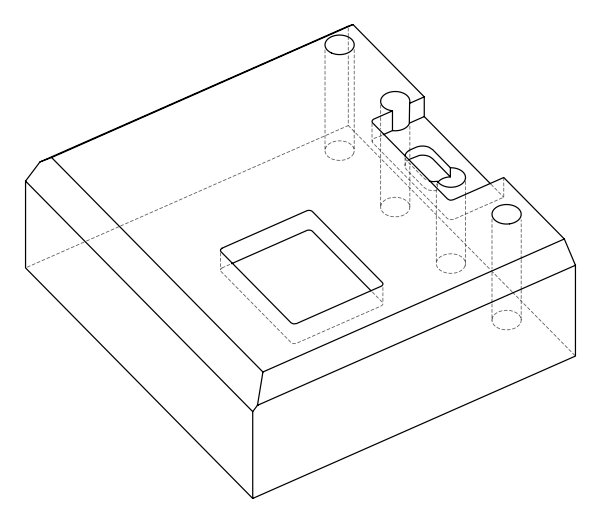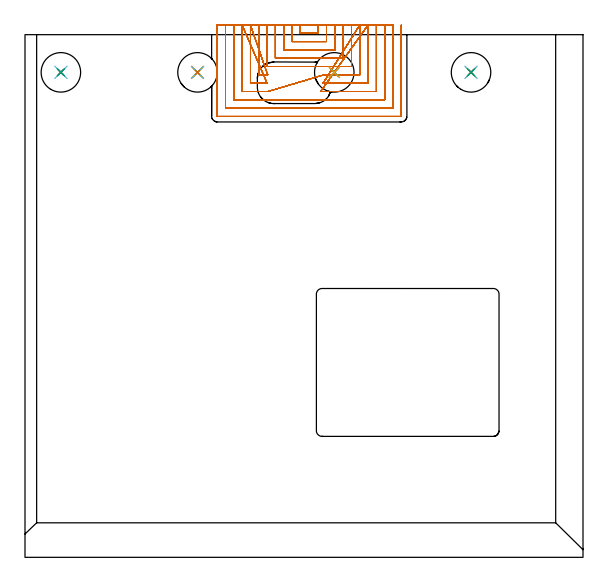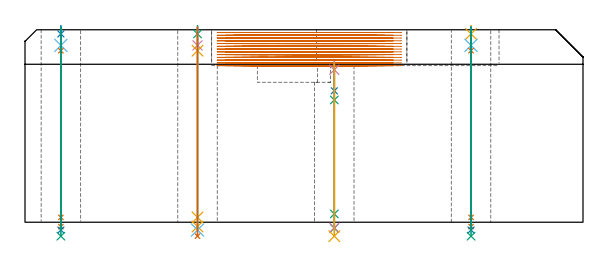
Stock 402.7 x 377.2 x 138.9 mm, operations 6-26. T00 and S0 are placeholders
(PLAN: 26 operations, 19 tool changes, 205.2 min)
(1 AREA_MILL | FG_CHAMFER_SURFACE | UGT0205_001 | 28.76 min | 124764 mm3)
(2 AREA_MILL_1 | FG_CHAMFER_SURFACE_1 | UGT0205_001 | 20.69 min | 69709 mm3)
(3 AREA_MILL_2 | FG_CHAMFER_SURFACE_2 | UGT0205_001 | 8.8 min | 12524 mm3)
(4 MILL_OPEN_POCKET | POCKET_OPEN | UGT0201_105 | Follow Part, ap 5.5, ae 75% | 2.13 min | 57233 mm3)
(5 MILL_RECTANGULAR_POCKET | POCKET_RECTANGULAR_STRAIGHT | NXT0201_009 | Follow Part, ap 2, ae 75% | 61.54 min | 363884 mm3)
(6 MILL_SLOT | SLOT_PARTIAL_RECTANGULAR | NXT0201_009 | Follow Part, ap 2, ae 75% | 75.79 min | 190613 mm3)
(7 SPOT_DRILL | STEP1HOLE | NXT0321_9005460120000 | 0.05 min | 187 mm3)
(8 SPOT_DRILL_1 | STEP1HOLE_1 | NXT0321_9005460120000 | 0.05 min | 216 mm3)
(9 SPOT_DRILL_2 | STEP1HOLE_2 | NXT0321_9005460120000 | 0.05 min | 101 mm3)
(10 SPOT_DRILL_3 | STEP1HOLE_3 | NXT0321_9005460120000 | 0.05 min | 179 mm3)
(11 DRILL_BLIND_HOLE_INTO_CENTER | STEP1HOLE | NXT0301_046 | 0.05 min | 354 mm3)
(12 GUN_DRILL_THROUGH_HOLE | STEP1HOLE | UGT0307_003 | 0.63 min | 4913 mm3)
(13 SPADE_DRILL_TO_ENLARGE_THROUGH_HOLE | STEP1HOLE | UGT0306_009 | 0.59 min | 31855 mm3)
(14 DRILL_TO_ENLARGE_THROUGH_HOLE | STEP1HOLE | UGT0301_392 | 0.61 min | 51235 mm3)
(15 DRILL_BLIND_HOLE_INTO_CENTER_1 | STEP1HOLE_1 | NXT0301_046 | 0.05 min | 379 mm3)
(16 GUN_DRILL_THROUGH_HOLE_1 | STEP1HOLE_1 | UGT0307_003 | 0.63 min | 4897 mm3)
(17 SPADE_DRILL_TO_ENLARGE_THROUGH_HOLE_1 | STEP1HOLE_1 | UGT0306_009 | 0.59 min | 31844 mm3)
(18 DRILL_TO_ENLARGE_THROUGH_HOLE_1 | STEP1HOLE_1 | UGT0301_392 | 0.61 min | 49803 mm3)
(19 DRILL_BLIND_HOLE_INTO_CENTER_2 | STEP1HOLE_2 | NXT0301_092 | 0.09 min | 1316 mm3)
(20 GUN_DRILL_THROUGH_HOLE_2 | STEP1HOLE_2 | UGT0307_009 | 0.58 min | 10828 mm3)
(21 DRILL_TO_ENLARGE_THROUGH_HOLE_2 | STEP1HOLE_2 | NXT0301_104 | 0.48 min | 4437 mm3)
(22 DRILL_TO_ENLARGE_THROUGH_HOLE_3 | STEP1HOLE_2 | UGT0301_392 | 0.51 min | 52756 mm3)
(23 DRILL_BLIND_HOLE_INTO_CENTER_3 | STEP1HOLE_3 | NXT0301_046 | 0.05 min | 361 mm3)
(24 GUN_DRILL_THROUGH_HOLE_3 | STEP1HOLE_3 | UGT0307_003 | 0.63 min | 4905 mm3)
(25 SPADE_DRILL_TO_ENLARGE_THROUGH_HOLE_2 | STEP1HOLE_3 | UGT0306_009 | 0.59 min | 31833 mm3)
(26 DRILL_TO_ENLARGE_THROUGH_HOLE_4 | STEP1HOLE_3 | UGT0301_392 | 0.61 min | 51293 mm3)
(TOOL UGT0205_001 | Chamfer Mill 20 x 3 x 45 deg. | D20 FL50 Z2)
(TOOL UGT0201_105 | End Mill 22 mm | D22 FL25 Z2)
(TOOL NXT0201_009 | ENDMILL 8mm [2P460-0800-NA 1630] | D8 FL26 Z6)
(TOOL NXT0321_9005460120000 | NC Spot Drill, 142deg, 12mm, Carbide, Uncoated | D12 PA142 FL30 Z2)
(TOOL NXT0301_046 | Carbide Drill 7.5mm [860.1-0750-038A1-MM 2214] | D7.5 PA140 FL53 Z2)
(TOOL UGT0307_003 | Gun Drill 7 mm | D7 PA130 FL24 Z1)
(TOOL UGT0306_009 | Spade Drill 18.5mm | D18.5 PA132 FL10 Z2)
(TOOL UGT0301_392 | Twist Drill 28.5 mm | D28.5 PA118 FL165 Z2)
(TOOL NXT0301_092 | Carbide Drill 12.1mm [860.1-1210-061A1-MM 2214] | D12.1 PA140 FL77 Z2)
(TOOL UGT0307_009 | Gun Drill 12 mm | D12 PA130 FL24 Z1)
(TOOL NXT0301_104 | Carbide Drill 14mm [860.1-1400-112A1-MM 2214] | D14 PA140 FL123 Z2)
(OP 6 MILL_SLOT)
G17 G21 G94 G90
T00 M6
G54
G17 G0 G90 X198.7 Y384.2 S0 M3
G43 Z148.9 H1
Z136.908
G94 G1 Y381.2 F250.
Y378.2 F500.
X211.6
Y381.2
Y384.2 F250.
X192.7
Y381.2
Y372.2 F500.
X217.6
Y381.2
Y384.2 F250.
X186.7
Y381.2
Y366.2 F500.
X223.6
Y381.2
Y384.2 F250.
X180.7
Y381.2
Y360.2 F500.
X229.6
Y381.2
Y384.2 F250.
X174.7
Y381.2
Y354.2 F500.
X235.6
Y381.2
Y384.2 F250.
X168.7
Y381.2
Y348.2 F500.
X172.146
X175.146 F250.
X162.7 Y384.2 F500.
Y381.2 F250.
Y342.2 F500.
X171.7
X174.7 F250.
X156.7 Y384.2 F500.
Y381.2 F250.
Y336.2 F500.
X172.369
X175.369 F250.
X215.668 Y348.2 F500.
X218.668 F250.
X241.6 F500.
Y381.2
Y384.2 F250.
X215.175 Y342.2 F500.
X218.175 F250.
X247.6 F500.
Y381.2
Y384.2 F250.
X213.328 Y336.2 F500.
X216.328 F250.
X253.6 F500.
Y381.2
Y384.2 F250.
X150.7
Y381.2
Y330.2 F500.
X259.6
Y381.2
Y384.2 F250.
X144.7
Y381.2
Y324.2 F500.
X265.6
Y381.2
Y384.2 F250.
X138.7
Y381.2
Y318.4 F500.
G3 X138.9 Y318.2 R0.2
G1 X271.4
G3 X271.6 Y318.4 R0.2
G1 Y381.2
Y384.2 F250.
G0 X198.7 Z134.915
G1 Y381.2
Y378.2 F500.
X211.6
Y381.2
Y384.2 F250.
X192.7
Y381.2
Y372.2 F500.
X217.6
Y381.2
Y384.2 F250.
X186.7
Y381.2
Y366.2 F500.
X223.6
Y381.2
Y384.2 F250.
X180.7
Y381.2
Y360.2 F500.
X229.6
Y381.2
Y384.2 F250.
X174.7
Y381.2
Y354.2 F500.
X235.6
Y381.2
Y384.2 F250.
X168.7
Y381.2
Y348.2 F500.
X172.146
X175.146 F250.
X162.7 Y384.2 F500.
Y381.2 F250.
Y342.2 F500.
X171.7
X174.7 F250.
X156.7 Y384.2 F500.
Y381.2 F250.
Y336.2 F500.
X172.369
X175.369 F250.
X215.666 Y348.2 F500.
X218.666 F250.
X241.6 F500.
Y381.2
Y384.2 F250.
X215.175 Y342.2 F500.
X218.175 F250.
X247.6 F500.
Y381.2
Y384.2 F250.
X213.328 Y336.2 F500.
X216.328 F250.
X253.6 F500.
Y381.2
Y384.2 F250.
X150.7
Y381.2
Y330.2 F500.
X259.6
Y381.2
Y384.2 F250.
X144.7
Y381.2
Y324.2 F500.
X265.6
Y381.2
Y384.2 F250.
X138.7
Y381.2
Y318.4 F500.
G3 X138.9 Y318.2 R0.2
G1 X271.4
G3 X271.6 Y318.4 R0.2
G1 Y381.2
Y384.2 F250.
G0 X198.7 Z132.923
G1 Y381.2
Y378.2 F500.
X211.6
Y381.2
Y384.2 F250.
X192.7
Y381.2
Y372.2 F500.
X217.6
Y381.2
Y384.2 F250.
X186.7
Y381.2
Y366.2 F500.
X223.6
Y381.2
Y384.2 F250.
X180.7
Y381.2
Y360.2 F500.
X229.6
Y381.2
Y384.2 F250.
X174.7
Y381.2
Y354.2 F500.
X235.6
Y381.2
Y384.2 F250.
X168.7
Y381.2
Y348.2 F500.
X172.146
X175.146 F250.
X162.7 Y384.2 F500.
Y381.2 F250.
Y342.2 F500.
X171.7
X174.7 F250.
X156.7 Y384.2 F500.
Y381.2 F250.
Y336.2 F500.
X172.369
X175.369 F250.
X215.666 Y348.2 F500.
X218.666 F250.
X241.6 F500.
Y381.2
Y384.2 F250.
X215.175 Y342.2 F500.
X218.175 F250.
X247.6 F500.
Y381.2
Y384.2 F250.
X213.328 Y336.2 F500.
X216.328 F250.
X253.6 F500.
Y381.2
Y384.2 F250.
X150.7
Y381.2
Y330.2 F500.
X259.6
Y381.2
Y384.2 F250.
X144.7
Y381.2
Y324.2 F500.
X265.6
Y381.2
Y384.2 F250.
X138.7
Y381.2
Y318.4 F500.
G3 X138.9 Y318.2 R0.2
G1 X271.4
G3 X271.6 Y318.4 R0.2
G1 Y381.2
Y384.2 F250.
G0 X198.7 Z130.931
G1 Y381.2
Y378.2 F500.
X211.6
Y381.2
Y384.2 F250.
X192.7
Y381.2
Y372.2 F500.
X217.6
Y381.2
Y384.2 F250.
X186.7
Y381.2
Y366.2 F500.
X223.6
Y381.2
Y384.2 F250.
X180.7
Y381.2
Y360.2 F500.
X229.6
Y381.2
Y384.2 F250.
X174.7
Y381.2
Y354.2 F500.
X235.6
Y381.2
Y384.2 F250.
X168.7
Y381.2
Y348.2 F500.
X172.146
X175.146 F250.
X162.7 Y384.2 F500.
Y381.2 F250.
Y342.2 F500.
X171.7
X174.7 F250.
X156.7 Y384.2 F500.
Y381.2 F250.
Y336.2 F500.
X172.369
X175.369 F250.
X215.668 Y348.2 F500.
X218.668 F250.
X241.6 F500.
Y381.2
Y384.2 F250.
X215.175 Y342.2 F500.
X218.175 F250.
X247.6 F500.
Y381.2
Y384.2 F250.
X213.328 Y336.2 F500.
X216.328 F250.
X253.6 F500.
Y381.2
Y384.2 F250.
X150.7
Y381.2
Y330.2 F500.
X259.6
Y381.2
Y384.2 F250.
X144.7
Y381.2
Y324.2 F500.
X265.6
Y381.2
Y384.2 F250.
X138.7
Y381.2
Y318.4 F500.
G3 X138.9 Y318.2 R0.2
G1 X271.4
G3 X271.6 Y318.4 R0.2
G1 Y381.2
Y384.2 F250.
G0 X198.7 Z128.938
G1 Y381.2
Y378.2 F500.
X211.6
Y381.2
Y384.2 F250.
X192.7
Y381.2
Y372.2 F500.
X217.6
Y381.2
Y384.2 F250.
X186.7
Y381.2
Y366.2 F500.
X223.6
Y381.2
Y384.2 F250.
X180.7
Y381.2
Y360.2 F500.
X229.6
Y381.2
Y384.2 F250.
X174.7
Y381.2
Y354.2 F500.
X235.6
Y381.2
Y384.2 F250.
X168.7
Y381.2
Y348.2 F500.
X172.146
X175.146 F250.
X162.7 Y384.2 F500.
Y381.2 F250.
Y342.2 F500.
X171.7
X174.7 F250.
X156.7 Y384.2 F500.
Y381.2 F250.
Y336.2 F500.
X172.369
X175.369 F250.
X215.668 Y348.2 F500.
X218.668 F250.
X241.6 F500.
Y381.2
Y384.2 F250.
X215.175 Y342.2 F500.
X218.175 F250.
X247.6 F500.
Y381.2
Y384.2 F250.
X213.328 Y336.2 F500.
X216.328 F250.
X253.6 F500.
Y381.2
Y384.2 F250.
X150.7
Y381.2
Y330.2 F500.
X259.6
Y381.2
Y384.2 F250.
X144.7
Y381.2
Y324.2 F500.
X265.6
Y381.2
Y384.2 F250.
X138.7
Y381.2
Y318.4 F500.
G3 X138.9 Y318.2 R0.2
G1 X271.4
G3 X271.6 Y318.4 R0.2
G1 Y381.2
Y384.2 F250.
G0 X198.7 Z126.946
G1 Y381.2
Y378.2 F500.
X211.6
Y381.2
Y384.2 F250.
X192.7
Y381.2
Y372.2 F500.
X217.6
Y381.2
Y384.2 F250.
X186.7
Y381.2
Y366.2 F500.
X223.6
Y381.2
Y384.2 F250.
X180.7
Y381.2
Y360.2 F500.
X229.6
Y381.2
Y384.2 F250.
X174.7
Y381.2
Y354.2 F500.
X235.6
Y381.2
Y384.2 F250.
X168.7
Y381.2
Y348.2 F500.
X172.146
X175.146 F250.
X162.7 Y384.2 F500.
Y381.2 F250.
Y342.2 F500.
X171.7
X174.7 F250.
X156.7 Y384.2 F500.
Y381.2 F250.
Y336.2 F500.
X172.369
X175.369 F250.
X215.668 Y348.2 F500.
X218.668 F250.
X241.6 F500.
Y381.2
Y384.2 F250.
X215.175 Y342.2 F500.
X218.175 F250.
X247.6 F500.
Y381.2
Y384.2 F250.
X213.328 Y336.2 F500.
X216.328 F250.
X253.6 F500.
Y381.2
Y384.2 F250.
X150.7
Y381.2
Y330.2 F500.
X259.6
Y381.2
Y384.2 F250.
X144.7
Y381.2
Y324.2 F500.
X265.6
Y381.2
Y384.2 F250.
X138.7
Y381.2
Y318.4 F500.
G3 X138.9 Y318.2 R0.2
G1 X271.4
G3 X271.6 Y318.4 R0.2
G1 Y381.2
Y384.2 F250.
G0 X198.7 Z124.954
G1 Y381.2
Y378.2 F500.
X211.6
Y381.2
Y384.2 F250.
X192.7
Y381.2
Y372.2 F500.
X217.6
Y381.2
Y384.2 F250.
X186.7
Y381.2
Y366.2 F500.
X223.6
Y381.2
Y384.2 F250.
X180.7
Y381.2
Y360.2 F500.
X229.6
Y381.2
Y384.2 F250.
X174.7
Y381.2
Y354.2 F500.
X235.6
Y381.2
Y384.2 F250.
X168.7
Y381.2
Y348.2 F500.
X172.146
X175.146 F250.
X162.7 Y384.2 F500.
Y381.2 F250.
Y342.2 F500.
X171.7
X174.7 F250.
X156.7 Y384.2 F500.
Y381.2 F250.
Y336.2 F500.
X172.369
X175.369 F250.
X215.668 Y348.2 F500.
X218.668 F250.
X241.6 F500.
Y381.2
Y384.2 F250.
X215.175 Y342.2 F500.
X218.175 F250.
X247.6 F500.
Y381.2
Y384.2 F250.
X213.328 Y336.2 F500.
X216.328 F250.
X253.6 F500.
Y381.2
Y384.2 F250.
X150.7
Y381.2
Y330.2 F500.
X259.6
Y381.2
Y384.2 F250.
X144.7
Y381.2
Y324.2 F500.
X265.6
Y381.2
Y384.2 F250.
X138.7
Y381.2
Y318.4 F500.
G3 X138.9 Y318.2 R0.2
G1 X271.4
G3 X271.6 Y318.4 R0.2
G1 Y381.2
Y384.2 F250.
G0 X198.7 Z122.961
G1 Y381.2
Y378.2 F500.
X211.6
Y381.2
Y384.2 F250.
X192.7
Y381.2
Y372.2 F500.
X217.6
Y381.2
Y384.2 F250.
X186.7
Y381.2
Y366.2 F500.
X223.6
Y381.2
Y384.2 F250.
X180.7
Y381.2
Y360.2 F500.
X229.6
Y381.2
Y384.2 F250.
X174.7
Y381.2
Y354.2 F500.
X235.6
Y381.2
Y384.2 F250.
X168.7
Y381.2
Y348.2 F500.
X172.146
X175.146 F250.
X162.7 Y384.2 F500.
Y381.2 F250.
Y342.2 F500.
X171.7
X174.7 F250.
X156.7 Y384.2 F500.
Y381.2 F250.
Y336.2 F500.
X172.369
X175.369 F250.
X215.668 Y348.2 F500.
X218.668 F250.
X241.6 F500.
Y381.2
Y384.2 F250.
X215.175 Y342.2 F500.
X218.175 F250.
X247.6 F500.
Y381.2
Y384.2 F250.
X213.328 Y336.2 F500.
X216.328 F250.
X253.6 F500.
Y381.2
Y384.2 F250.
X150.7
Y381.2
Y330.2 F500.
X259.6
Y381.2
Y384.2 F250.
X144.7
Y381.2
Y324.2 F500.
X265.6
Y381.2
Y384.2 F250.
X138.7
Y381.2
Y318.4 F500.
G3 X138.9 Y318.2 R0.2
G1 X271.4
G3 X271.6 Y318.4 R0.2
G1 Y381.2
Y384.2 F250.
G0 X198.7 Z120.969
G1 Y381.2
Y378.2 F500.
X211.6
Y381.2
Y384.2 F250.
X192.7
Y381.2
Y372.2 F500.
X217.6
Y381.2
Y384.2 F250.
X186.7
Y381.2
Y366.2 F500.
X223.6
Y381.2
Y384.2 F250.
X180.7
Y381.2
Y360.2 F500.
X229.6
Y381.2
Y384.2 F250.
X174.7
Y381.2
Y354.2 F500.
X235.6
Y381.2
Y384.2 F250.
X168.7
Y381.2
Y348.2 F500.
X172.146
X175.146 F250.
X162.7 Y384.2 F500.
Y381.2 F250.
Y342.2 F500.
X171.7
X174.7 F250.
X156.7 Y384.2 F500.
Y381.2 F250.
Y336.2 F500.
X172.369
X175.369 F250.
X215.668 Y348.2 F500.
X218.668 F250.
X241.6 F500.
Y381.2
Y384.2 F250.
X215.175 Y342.2 F500.
X218.175 F250.
X247.6 F500.
Y381.2
Y384.2 F250.
X213.328 Y336.2 F500.
X216.328 F250.
X253.6 F500.
Y381.2
Y384.2 F250.
X150.7
Y381.2
Y330.2 F500.
X259.6
Y381.2
Y384.2 F250.
X144.7
Y381.2
Y324.2 F500.
X265.6
Y381.2
Y384.2 F250.
X138.7
Y381.2
Y318.4 F500.
G3 X138.9 Y318.2 R0.2
G1 X271.4
G3 X271.6 Y318.4 R0.2
G1 Y381.2
Y384.2 F250.
G0 X198.7 Z118.977
G1 Y381.2
Y378.2 F500.
X211.6
Y381.2
Y384.2 F250.
X192.7
Y381.2
Y372.2 F500.
X217.6
Y381.2
Y384.2 F250.
X186.7
Y381.2
Y366.2 F500.
X223.6
Y381.2
Y384.2 F250.
X180.7
Y381.2
Y360.2 F500.
X229.6
Y381.2
Y384.2 F250.
X174.7
Y381.2
Y354.2 F500.
X235.6
Y381.2
Y384.2 F250.
X168.7
Y381.2
Y348.2 F500.
X172.146
X175.146 F250.
X162.7 Y384.2 F500.
Y381.2 F250.
Y342.2 F500.
X171.7
X174.7 F250.
X156.7 Y384.2 F500.
Y381.2 F250.
Y336.2 F500.
X172.369
X175.369 F250.
X215.668 Y348.2 F500.
X218.668 F250.
X241.6 F500.
Y381.2
Y384.2 F250.
X215.175 Y342.2 F500.
X218.175 F250.
X247.6 F500.
Y381.2
Y384.2 F250.
X213.328 Y336.2 F500.
X216.328 F250.
X253.6 F500.
Y381.2
Y384.2 F250.
X150.7
Y381.2
Y330.2 F500.
X259.6
Y381.2
Y384.2 F250.
X144.7
Y381.2
Y324.2 F500.
X265.6
Y381.2
Y384.2 F250.
X138.7
Y381.2
Y318.4 F500.
G3 X138.9 Y318.2 R0.2
G1 X271.4
G3 X271.6 Y318.4 R0.2
G1 Y381.2
Y384.2 F250.
G0 X198.7 Z116.985
G1 Y381.2
Y378.2 F500.
X211.6
Y381.2
Y384.2 F250.
X192.7
Y381.2
Y372.2 F500.
X217.6
Y381.2
Y384.2 F250.
X186.7
Y381.2
Y366.2 F500.
X223.6
Y381.2
Y384.2 F250.
X180.7
Y381.2
Y360.2 F500.
X229.6
Y381.2
Y384.2 F250.
X174.7
Y381.2
Y354.2 F500.
X235.6
Y381.2
Y384.2 F250.
X168.7
Y381.2
Y348.2 F500.
X172.146
X175.146 F250.
X162.7 Y384.2 F500.
Y381.2 F250.
Y342.2 F500.
X171.7
X174.7 F250.
X156.7 Y384.2 F500.
Y381.2 F250.
Y336.2 F500.
X172.369
X175.369 F250.
X215.668 Y348.2 F500.
X218.668 F250.
X241.6 F500.
Y381.2
Y384.2 F250.
X215.175 Y342.2 F500.
X218.175 F250.
X247.6 F500.
Y381.2
Y384.2 F250.
X213.328 Y336.2 F500.
X216.328 F250.
X253.6 F500.
Y381.2
Y384.2 F250.
X150.7
Y381.2
Y330.2 F500.
X259.6
Y381.2
Y384.2 F250.
X144.7
Y381.2
Y324.2 F500.
X265.6
Y381.2
Y384.2 F250.
X138.7
Y381.2
Y318.4 F500.
G3 X138.9 Y318.2 R0.2
G1 X271.4
G3 X271.6 Y318.4 R0.2
G1 Y381.2
Y384.2 F250.
G0 X198.7 Z114.992
G1 Y381.2
Y378.2 F500.
X211.6
Y381.2
Y384.2 F250.
X192.7
Y381.2
Y372.2 F500.
X217.6
Y381.2
Y384.2 F250.
X186.7
Y381.2
Y366.2 F500.
X223.6
Y381.2
Y384.2 F250.
X180.7
Y381.2
Y360.2 F500.
X229.6
Y381.2
Y384.2 F250.
X174.7
Y381.2
Y354.2 F500.
X235.6
Y381.2
Y384.2 F250.
X168.7
Y381.2
Y348.2 F500.
X172.146
X175.146 F250.
X162.7 Y384.2 F500.
Y381.2 F250.
Y342.2 F500.
X171.7
X174.7 F250.
X156.7 Y384.2 F500.
Y381.2 F250.
Y336.2 F500.
X172.369
X175.369 F250.
X215.668 Y348.2 F500.
X218.668 F250.
X241.6 F500.
Y381.2
Y384.2 F250.
X215.175 Y342.2 F500.
X218.175 F250.
X247.6 F500.
Y381.2
Y384.2 F250.
X213.326 Y336.2 F500.
X216.326 F250.
X253.6 F500.
Y381.2
Y384.2 F250.
X150.7
Y381.2
Y330.2 F500.
X259.6
Y381.2
Y384.2 F250.
X144.7
Y381.2
Y324.2 F500.
X265.6
Y381.2
Y384.2 F250.
X138.7
Y381.2
Y318.4 F500.
G3 X138.9 Y318.2 R0.2
G1 X271.4
G3 X271.6 Y318.4 R0.2
G1 Y381.2
Y384.2 F250.
G0 X198.7 Z113.
G1 Y381.2
Y378.2 F500.
X211.6
Y381.2
Y384.2 F250.
X192.7
Y381.2
Y372.2 F500.
X217.6
Y381.2
Y384.2 F250.
X186.7
Y381.2
Y366.2 F500.
X223.6
Y381.2
Y384.2 F250.
X180.7
Y381.2
Y360.2 F500.
X229.6
Y381.2
Y384.2 F250.
X174.7
Y381.2
Y354.2 F500.
X235.6
Y381.2
Y384.2 F250.
X168.7
Y381.2
Y348.2 F500.
X172.146
X175.146 F250.
X162.7 Y384.2 F500.
Y381.2 F250.
Y342.2 F500.
X171.7
X174.7 F250.
X156.7 Y384.2 F500.
Y381.2 F250.
Y336.2 F500.
X172.369
X175.369 F250.
X215.668 Y348.2 F500.
X218.668 F250.
X241.6 F500.
Y381.2
Y384.2 F250.
X215.175 Y342.2 F500.
X218.175 F250.
X247.6 F500.
Y381.2
Y384.2 F250.
X213.326 Y336.2 F500.
X216.326 F250.
X253.6 F500.
Y381.2
Y384.2 F250.
X150.7
Y381.2
Y330.2 F500.
X259.6
Y381.2
Y384.2 F250.
X144.7
Y381.2
Y324.2 F500.
X265.6
Y381.2
Y384.2 F250.
X138.7
Y381.2
Y318.4 F500.
G3 X138.9 Y318.2 R0.2
G1 X271.4
G3 X271.6 Y318.4 R0.2
G1 Y381.2
Y384.2 F250.
G0 Z148.9
M5
M2
(OP 7 SPOT_DRILL)
G17 G21 G94 G90
T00 M6
G54
G17 G0 G90 X25.9 Y350. S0 M3
G43 Z148.9 H0
G94 G81 G98 Z135.9 F250. R141.9
G80
M5
M2
(OP 8 SPOT_DRILL_1)
G17 G21 G94 G90
T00 M6
G54
G17 G0 G90 X124.5 Y350. S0 M3
G43 Z148.9 H0
G94 G81 G98 Z135.9 F250. R141.9
G80
M5
M2
(OP 9 SPOT_DRILL_2)
G17 G21 G94 G90
T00 M6
G54
G17 G0 G90 X223.2 Y350. S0 M3
G43 Z148.9 H0
G94 G81 G98 Z110. F250. R116.
G80
M5
M2
(OP 10 SPOT_DRILL_3)
G17 G21 G94 G90
T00 M6
G54
G17 G0 G90 X321.9 Y350. S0 M3
G43 Z148.9 H0
G94 G81 G98 Z135.9 F250. R141.9
G80
M5
M2
(OP 11 DRILL_BLIND_HOLE_INTO_CENTER)
G17 G21 G94 G90
T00 M6
G54
G17 G0 G90 X25.9 Y350. S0 M3
G43 Z148.9 H1
G94 G81 G98 Z127.65 F250. R140.9
G80
M5
M2
(OP 12 GUN_DRILL_THROUGH_HOLE)
G17 G21 G94 G90
T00 M6
G54
G17 G0 G90 X25.9 Y350. M8
G43 Z148.9 H0
Z135.764
S716 M3
G94 G1 Z123.792 F125. M26
G4 X.084
Z3.5 F250.
G4 X.084
Z-3.132 F125.
G4 X.084
M5
M9
G0 Z135.764
Z148.9
M2
(OP 13 SPADE_DRILL_TO_ENLARGE_THROUGH_HOLE)
G17 G21 G94 G90
T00 M6
G54
G17 G0 G90 X25.9 Y350. S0 M3
G43 Z148.9 H0
G94 G73 G98 Z-5.618 F250. Q18.065 R140.9
G80
M5
M2
(OP 14 DRILL_TO_ENLARGE_THROUGH_HOLE)
G17 G21 G94 G90
T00 M6
G54
G17 G0 G90 X25.9 Y350. S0 M3
G43 Z148.9 H0
G94 G73 G98 Z-10.062 F250. Q24.827 R140.9
G80
M5
M2
(OP 15 DRILL_BLIND_HOLE_INTO_CENTER_1)
G17 G21 G94 G90
T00 M6
G54
G17 G0 G90 X124.5 Y350. S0 M3
G43 Z148.9 H1
G94 G81 G98 Z127.65 F250. R140.9
G80
M5
M2
(OP 16 GUN_DRILL_THROUGH_HOLE_1)
G17 G21 G94 G90
T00 M6
G54
G17 G0 G90 X124.5 Y350. M8
G43 Z148.9 H0
Z135.764
S716 M3
G94 G1 Z123.792 F125. M26
G4 X.084
Z3.5 F250.
G4 X.084
Z-3.132 F125.
G4 X.084
M5
M9
G0 Z135.764
Z148.9
M2
(OP 17 SPADE_DRILL_TO_ENLARGE_THROUGH_HOLE_1)
G17 G21 G94 G90
T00 M6
G54
G17 G0 G90 X124.5 Y350. S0 M3
G43 Z148.9 H0
G94 G73 G98 Z-5.618 F250. Q18.065 R140.9
G80
M5
M2
(OP 18 DRILL_TO_ENLARGE_THROUGH_HOLE_1)
G17 G21 G94 G90
T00 M6
G54
G17 G0 G90 X124.5 Y350. S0 M3
G43 Z148.9 H0
G94 G73 G98 Z-10.062 F250. Q24.827 R140.9
G80
M5
M2
(OP 19 DRILL_BLIND_HOLE_INTO_CENTER_2)
G17 G21 G94 G90
T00 M6
G54
G17 G0 G90 X223.2 Y350. S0 M3
G43 Z148.9 H1
G94 G81 G98 Z94.85 F250. R115.
G80
M5
M2
(OP 20 GUN_DRILL_THROUGH_HOLE_2)
G17 G21 G94 G90
T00 M6
G54
G17 G0 G90 X223.2 Y350. M8
G43 Z148.9 H0
Z107.865
S716 M3
G94 G1 Z88.236 F125. M26
G4 X.084
Z6. F250.
G4 X.084
Z-4.298 F125.
G4 X.084
M5
M9
G0 Z107.865
Z148.9
M2
(OP 21 DRILL_TO_ENLARGE_THROUGH_HOLE_2)
G17 G21 G94 G90
T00 M6
G54
G17 G0 G90 X223.2 Y350. S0 M3
G43 Z148.9 H1
G94 G73 G98 Z-4.048 F250. Q13.005 R115.
G80
M5
M2
(OP 22 DRILL_TO_ENLARGE_THROUGH_HOLE_3)
G17 G21 G94 G90
T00 M6
G54
G17 G0 G90 X223.2 Y350. S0 M3
G43 Z148.9 H0
G94 G73 G98 Z-10.062 F250. Q24.612 R115.
G80
M5
M2
(OP 23 DRILL_BLIND_HOLE_INTO_CENTER_3)
G17 G21 G94 G90
T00 M6
G54
G17 G0 G90 X321.9 Y350. S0 M3
G43 Z148.9 H1
G94 G81 G98 Z127.65 F250. R140.9
G80
M5
M2
(OP 24 GUN_DRILL_THROUGH_HOLE_3)
G17 G21 G94 G90
T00 M6
G54
G17 G0 G90 X321.9 Y350. M8
G43 Z148.9 H0
Z135.764
S716 M3
G94 G1 Z123.792 F125. M26
G4 X.084
Z3.5 F250.
G4 X.084
Z-3.132 F125.
G4 X.084
M5
M9
G0 Z135.764
Z148.9
M2
(OP 25 SPADE_DRILL_TO_ENLARGE_THROUGH_HOLE_2)
G17 G21 G94 G90
T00 M6
G54
G17 G0 G90 X321.9 Y350. S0 M3
G43 Z148.9 H0
G94 G73 G98 Z-5.618 F250. Q18.065 R140.9
G80
M5
M2
(OP 26 DRILL_TO_ENLARGE_THROUGH_HOLE_4)
G17 G21 G94 G90
T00 M6
G54
G17 G0 G90 X321.9 Y350. S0 M3
G43 Z148.9 H0
G94 G73 G98 Z-10.062 F250. Q24.827 R140.9
G80
M5
M2
